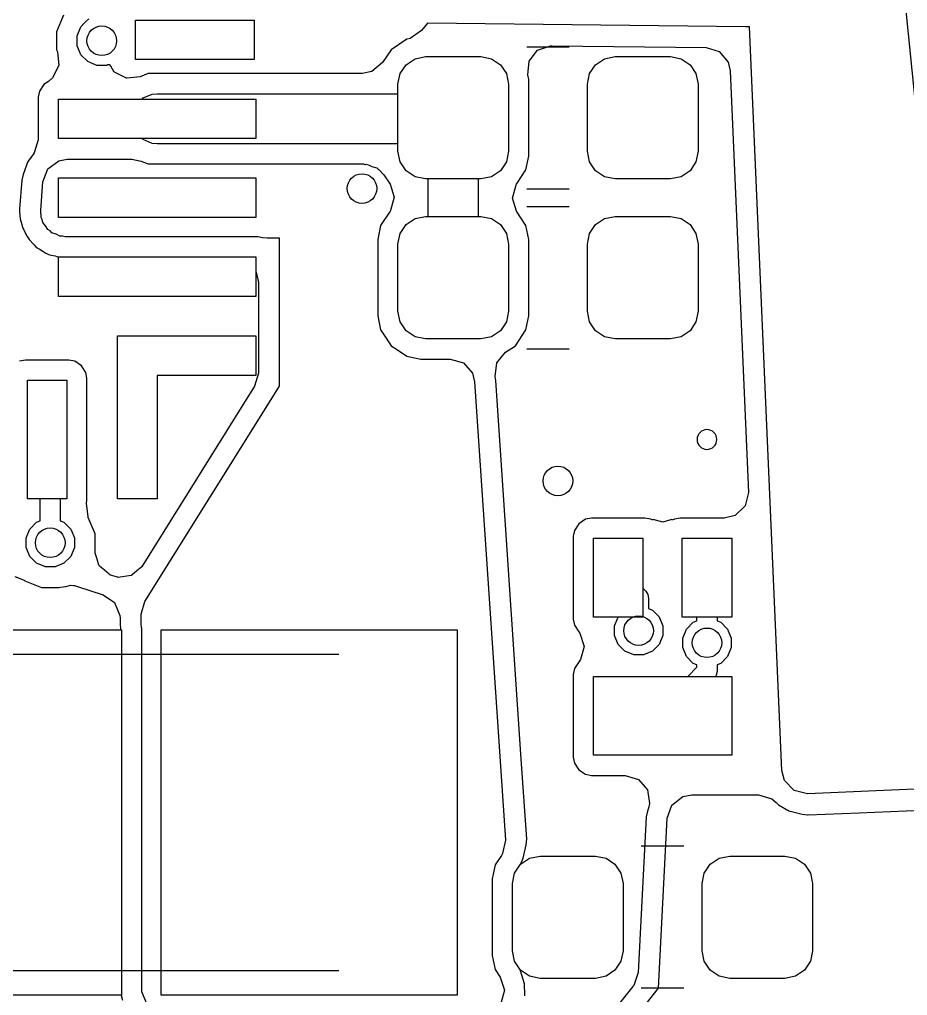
# Model space of a CAD drawing. Extents: x -28 to 34.6, y -6.7 to 48.3.
# Drawn here: x -8.422 to -3.925, y 9.465 to 14.409 of the extents above; entities that cross this region are included whole.
import ezdxf

# ---------------------------------------------------------------- set-up
doc = ezdxf.new("R2010")
doc.units = 0
doc.layers.add('BLACK', color=7, linetype='CONTINUOUS')

msp = doc.modelspace()

# ---------------------------------------------------------------- linework, layer by layer
at = {"layer": 'BLACK', "linetype": 'CONTINUOUS'}
for p, q in [((-3.995914, 15.074221), (-3.78315, 12.952329)), ((-8.199893, 14.431272), (-8.234767, 14.347076)), ((-8.111264, 14.37206), (-8.095471, 14.391305)), ((-8.095471, 14.391305), (-8.090471, 14.396305)), ((-8.090471, 14.396305), (-8.071226, 14.412098)), ((-7.834668, 14.206502), (-7.834668, 14.406502)), ((-7.834668, 14.406502), (-7.234668, 14.406502)), ((-7.834668, 14.206502), (-7.834668, 14.406502)), ((-7.834668, 14.406502), (-7.234668, 14.406502)), ((-7.234668, 14.406502), (-7.234668, 14.206502)), ((-7.234668, 14.406502), (-7.234668, 14.206502)), ((-6.355669, 14.391503), (-6.38697, 14.353087)), ((-4.745669, 14.371748), (-6.355669, 14.391503)), ((-8.234767, 14.347076), (-8.234768, 14.347071)), ((-8.234768, 14.347071), (-8.234768, 14.255934)), ((-8.130228, 14.326279), (-8.111264, 14.37206)), ((-6.38697, 14.353087), (-6.444578, 14.313551)), ((-4.725668, 14.371502), (-4.745669, 14.371748)), ((-4.561074, 10.605184), (-4.725668, 14.371502)), ((-8.130228, 14.276725), (-8.130228, 14.326279)), ((-6.460131, 14.309556), (-6.540213, 14.256047)), ((-6.458902, 14.3098), (-6.460131, 14.309556)), ((-6.444578, 14.313551), (-6.458902, 14.3098)), ((-8.234768, 14.255934), (-8.234767, 14.255926)), ((-8.234767, 14.255926), (-8.230655, 14.245999)), ((-8.230655, 14.245999), (-8.223188, 14.17653)), ((-8.111264, 14.230944), (-8.130228, 14.276725)), ((-6.540213, 14.256047), (-6.583868, 14.190711)), ((-5.853504, 14.271502), (-5.637832, 14.271502)), ((-5.841943, 14.198064), (-5.799082, 14.253243)), ((-5.799082, 14.253243), (-5.733193, 14.276489)), ((-5.733193, 14.276489), (-5.725031, 14.276658)), ((-5.725031, 14.276658), (-4.945486, 14.267092)), ((-4.945486, 14.267092), (-4.878694, 14.246586)), ((-4.878694, 14.246586), (-4.83359, 14.193225)), ((-8.076226, 14.195906), (-8.111264, 14.230944)), ((-8.030445, 14.176942), (-8.076226, 14.195906)), ((-7.234668, 14.206502), (-7.834668, 14.206502)), ((-7.234668, 14.206502), (-7.834668, 14.206502)), ((-6.583868, 14.190711), (-6.63748, 14.145906)), ((-6.464663, 14.180497), (-6.419244, 14.210845)), ((-6.464663, 14.180497), (-6.419244, 14.210845)), ((-6.464663, 14.180497), (-6.419244, 14.210845)), ((-6.419244, 14.210845), (-6.365668, 14.221502)), ((-6.419244, 14.210845), (-6.365668, 14.221502)), ((-6.419244, 14.210845), (-6.365668, 14.221502)), ((-6.365668, 14.221502), (-6.085668, 14.221502)), ((-6.365668, 14.221502), (-6.085668, 14.221502)), ((-6.365668, 14.221502), (-6.085668, 14.221502)), ((-6.085668, 14.221502), (-6.032092, 14.210845)), ((-6.085668, 14.221502), (-6.032092, 14.210845)), ((-6.085668, 14.221502), (-6.032092, 14.210845)), ((-6.032092, 14.210845), (-5.986673, 14.180497)), ((-6.032092, 14.210845), (-5.986673, 14.180497)), ((-6.032092, 14.210845), (-5.986673, 14.180497)), ((-5.848169, 14.128476), (-5.841943, 14.198064)), ((-5.504663, 14.180497), (-5.459244, 14.210845)), ((-5.504663, 14.180497), (-5.459244, 14.210845)), ((-5.459244, 14.210845), (-5.405668, 14.221502)), ((-5.459244, 14.210845), (-5.405668, 14.221502)), ((-5.405668, 14.221502), (-5.125668, 14.221502)), ((-5.405668, 14.221502), (-5.125668, 14.221502)), ((-5.125668, 14.221502), (-5.072092, 14.210845)), ((-5.125668, 14.221502), (-5.072092, 14.210845)), ((-5.072092, 14.210845), (-5.026673, 14.180497)), ((-5.072092, 14.210845), (-5.026673, 14.180497)), ((-4.83359, 14.193225), (-4.823126, 14.148515)), ((-8.223188, 14.17653), (-8.254465, 14.114052)), ((-7.980891, 14.176942), (-8.030445, 14.176942)), ((-7.974711, 14.179502), (-7.980891, 14.176942)), ((-7.964901, 14.179502), (-7.974711, 14.179502)), ((-7.960523, 14.172329), (-7.964901, 14.179502)), ((-7.943059, 14.142895), (-7.960523, 14.172329)), ((-7.94234, 14.142535), (-7.943059, 14.142895)), ((-7.941921, 14.141849), (-7.94234, 14.142535)), ((-7.911201, 14.126947), (-7.941921, 14.141849)), ((-6.63748, 14.145906), (-6.68697, 14.135602)), ((-6.495011, 14.135078), (-6.464663, 14.180497)), ((-6.495011, 14.135078), (-6.464663, 14.180497)), ((-6.495011, 14.135078), (-6.464663, 14.180497)), ((-5.986673, 14.180497), (-5.956325, 14.135078)), ((-5.986673, 14.180497), (-5.956325, 14.135078)), ((-5.986673, 14.180497), (-5.956325, 14.135078)), ((-5.535011, 14.135078), (-5.504663, 14.180497)), ((-5.535011, 14.135078), (-5.504663, 14.180497)), ((-5.026673, 14.180497), (-4.996325, 14.135078)), ((-5.026673, 14.180497), (-4.996325, 14.135078)), ((-4.823126, 14.148515), (-4.729802, 12.013016)), ((-8.276326, 14.095448), (-8.299278, 14.080112)), ((-8.254465, 14.114052), (-8.276326, 14.095448)), ((-7.88058, 14.111619), (-7.911201, 14.126947)), ((-7.879779, 14.111706), (-7.88058, 14.111619)), ((-7.879057, 14.111355), (-7.879779, 14.111706)), ((-7.845168, 14.115426), (-7.879057, 14.111355)), ((-7.811111, 14.119087), (-7.845168, 14.115426)), ((-7.771241, 14.135602), (-7.811111, 14.119087)), ((-6.68697, 14.135602), (-7.771241, 14.135602)), ((-6.505668, 14.081502), (-6.495011, 14.135078)), ((-6.505668, 14.081502), (-6.495011, 14.135078)), ((-6.505668, 14.081502), (-6.495011, 14.135078)), ((-5.956325, 14.135078), (-5.945668, 14.081502)), ((-5.956325, 14.135078), (-5.945668, 14.081502)), ((-5.956325, 14.135078), (-5.945668, 14.081502)), ((-5.843568, 14.105346), (-5.848169, 14.128476)), ((-5.843568, 13.717658), (-5.843568, 14.105346)), ((-5.545668, 14.081502), (-5.535011, 14.135078)), ((-5.545668, 14.081502), (-5.535011, 14.135078)), ((-4.996325, 14.135078), (-4.985668, 14.081502)), ((-4.996325, 14.135078), (-4.985668, 14.081502)), ((-8.321845, 14.046338), (-8.327768, 14.016561)), ((-8.299278, 14.080112), (-8.321845, 14.046338)), ((-6.505668, 14.033502), (-6.505668, 14.081502)), ((-6.505668, 13.741502), (-6.505668, 14.081502)), ((-6.505668, 13.741502), (-6.505668, 14.081502)), ((-5.945668, 14.081502), (-5.945668, 13.741502)), ((-5.945668, 14.081502), (-5.945668, 13.741502)), ((-5.945668, 14.081502), (-5.945668, 13.741502)), ((-5.545668, 13.741502), (-5.545668, 14.081502)), ((-5.545668, 13.741502), (-5.545668, 14.081502)), ((-4.985668, 14.081502), (-4.985668, 13.741502)), ((-4.985668, 14.081502), (-4.985668, 13.741502)), ((-8.327768, 14.016561), (-8.327768, 13.800509)), ((-8.225668, 13.806502), (-8.225668, 14.006502)), ((-8.225668, 14.006502), (-7.801822, 14.006502)), ((-8.225668, 13.806502), (-8.225668, 14.006502)), ((-8.225668, 14.006502), (-7.225668, 14.006502)), ((-8.225668, 13.806502), (-8.225668, 14.006502)), ((-8.225668, 14.006502), (-7.225668, 14.006502)), ((-7.801822, 14.006502), (-7.796225, 14.012099)), ((-7.796225, 14.012099), (-7.750444, 14.031062)), ((-7.750444, 14.031062), (-7.725668, 14.033502)), ((-7.725668, 14.033502), (-6.505668, 14.033502)), ((-7.225668, 14.006502), (-7.225668, 13.806502)), ((-7.225668, 14.006502), (-7.225668, 13.806502)), ((-8.327768, 13.800509), (-8.347453, 13.73347)), ((-7.801822, 13.806502), (-8.225668, 13.806502)), ((-7.225668, 13.806502), (-8.225668, 13.806502)), ((-7.225668, 13.806502), (-8.225668, 13.806502)), ((-7.796225, 13.800905), (-7.801822, 13.806502)), ((-7.750444, 13.781942), (-7.796225, 13.800905)), ((-7.725668, 13.779502), (-7.750444, 13.781942)), ((-6.505668, 13.779502), (-7.725668, 13.779502)), ((-6.505668, 13.741502), (-6.505668, 13.779502)), ((-8.352759, 13.725855), (-8.379842, 13.689938)), ((-8.347453, 13.73347), (-8.352759, 13.725855)), ((-8.223549, 13.693833), (-8.180619, 13.701502)), ((-8.180619, 13.701502), (-7.854087, 13.701502)), ((-7.854087, 13.701502), (-7.806634, 13.692063)), ((-6.495011, 13.687926), (-6.505668, 13.741502)), ((-6.495011, 13.687926), (-6.505668, 13.741502)), ((-6.495011, 13.687926), (-6.505668, 13.741502)), ((-5.945668, 13.741502), (-5.956325, 13.687926)), ((-5.945668, 13.741502), (-5.956325, 13.687926)), ((-5.945668, 13.741502), (-5.956325, 13.687926)), ((-5.857615, 13.647039), (-5.843568, 13.717658)), ((-5.535011, 13.687926), (-5.545668, 13.741502)), ((-5.535011, 13.687926), (-5.545668, 13.741502)), ((-4.985668, 13.741502), (-4.996325, 13.687926)), ((-4.985668, 13.741502), (-4.996325, 13.687926)), ((-8.379848, 13.689927), (-8.404488, 13.624558)), ((-8.379842, 13.689938), (-8.379848, 13.689927)), ((-8.304272, 13.586777), (-8.279628, 13.652156)), ((-8.279628, 13.652156), (-8.223549, 13.693833)), ((-7.806634, 13.692063), (-7.771242, 13.677403)), ((-7.771242, 13.677403), (-7.771241, 13.677403)), ((-7.771241, 13.677403), (-7.771239, 13.677402)), ((-7.771239, 13.677402), (-6.680288, 13.677402)), ((-6.680288, 13.677402), (-6.673809, 13.6755)), ((-6.673809, 13.6755), (-6.670608, 13.6755)), ((-6.670608, 13.6755), (-6.664833, 13.676435)), ((-6.664833, 13.676435), (-6.648227, 13.669208)), ((-6.648227, 13.669208), (-6.63812, 13.665021)), ((-6.63812, 13.665021), (-6.613249, 13.657717)), ((-6.613249, 13.657717), (-6.606419, 13.651008)), ((-6.606419, 13.651008), (-6.60077, 13.648549)), ((-6.60077, 13.648549), (-6.577185, 13.622292)), ((-6.464663, 13.642507), (-6.495011, 13.687926)), ((-6.464663, 13.642507), (-6.495011, 13.687926)), ((-6.464663, 13.642507), (-6.495011, 13.687926)), ((-5.956325, 13.687926), (-5.986673, 13.642507)), ((-5.956325, 13.687926), (-5.986673, 13.642507)), ((-5.956325, 13.687926), (-5.986673, 13.642507)), ((-5.902029, 13.58057), (-5.857615, 13.647039)), ((-5.504663, 13.642507), (-5.535011, 13.687926)), ((-5.504663, 13.642507), (-5.535011, 13.687926)), ((-4.996325, 13.687926), (-5.026673, 13.642507)), ((-4.996325, 13.687926), (-5.026673, 13.642507)), ((-8.40449, 13.624552), (-8.41107, 13.5948)), ((-8.404488, 13.624558), (-8.40449, 13.624552)), ((-8.225668, 13.406502), (-8.225668, 13.606502)), ((-8.225668, 13.606502), (-7.225668, 13.606502)), ((-8.225668, 13.406502), (-8.225668, 13.606502)), ((-8.225668, 13.606502), (-7.225668, 13.606502)), ((-7.225668, 13.606502), (-7.225668, 13.406502)), ((-7.225668, 13.606502), (-7.225668, 13.406502)), ((-6.577185, 13.622292), (-6.545848, 13.575392)), ((-6.419244, 13.612159), (-6.464663, 13.642507)), ((-6.419244, 13.612159), (-6.464663, 13.642507)), ((-6.419244, 13.612159), (-6.464663, 13.642507)), ((-6.365668, 13.601502), (-6.419244, 13.612159)), ((-6.365668, 13.601502), (-6.419244, 13.612159)), ((-6.365668, 13.601502), (-6.419244, 13.612159)), ((-6.352668, 13.601502), (-6.365668, 13.601502)), ((-6.085668, 13.601502), (-6.365668, 13.601502)), ((-6.085668, 13.601502), (-6.365668, 13.601502)), ((-6.352668, 13.411502), (-6.352668, 13.601502)), ((-6.085668, 13.601502), (-6.098668, 13.601502)), ((-6.098668, 13.601502), (-6.098668, 13.411502)), ((-6.032092, 13.612159), (-6.085668, 13.601502)), ((-6.032092, 13.612159), (-6.085668, 13.601502)), ((-6.032092, 13.612159), (-6.085668, 13.601502)), ((-5.986673, 13.642507), (-6.032092, 13.612159)), ((-5.986673, 13.642507), (-6.032092, 13.612159)), ((-5.986673, 13.642507), (-6.032092, 13.612159)), ((-5.459244, 13.612159), (-5.504663, 13.642507)), ((-5.459244, 13.612159), (-5.504663, 13.642507)), ((-5.405668, 13.601502), (-5.459244, 13.612159)), ((-5.405668, 13.601502), (-5.459244, 13.612159)), ((-5.125668, 13.601502), (-5.405668, 13.601502)), ((-5.125668, 13.601502), (-5.405668, 13.601502)), ((-5.072092, 13.612159), (-5.125668, 13.601502)), ((-5.072092, 13.612159), (-5.125668, 13.601502)), ((-5.026673, 13.642507), (-5.072092, 13.612159)), ((-5.026673, 13.642507), (-5.072092, 13.612159)), ((-8.411072, 13.594788), (-8.421941, 13.449881)), ((-8.411071, 13.594794), (-8.411072, 13.594788)), ((-8.41107, 13.5948), (-8.411071, 13.594794)), ((-8.315141, 13.44187), (-8.304272, 13.586777)), ((-6.545848, 13.575392), (-6.524971, 13.508714)), ((-5.926366, 13.504288), (-5.907882, 13.571669)), ((-5.907882, 13.571669), (-5.905488, 13.575393)), ((-5.905488, 13.575393), (-5.902029, 13.58057)), ((-5.853504, 13.551502), (-5.637832, 13.551502)), ((-6.524971, 13.508714), (-6.543456, 13.441334)), ((-5.905489, 13.437612), (-5.926366, 13.504288)), ((-8.421942, 13.449864), (-8.421995, 13.434606)), ((-8.421941, 13.449881), (-8.421942, 13.449864)), ((-5.853504, 13.461502), (-5.637832, 13.461502)), ((-8.421995, 13.434606), (-8.419599, 13.399395)), ((-8.312745, 13.406665), (-8.315141, 13.44187)), ((-8.306934, 13.395934), (-8.312745, 13.406665)), ((-7.225668, 13.406502), (-8.225668, 13.406502)), ((-7.225668, 13.406502), (-8.225668, 13.406502)), ((-6.545848, 13.437612), (-6.593722, 13.365964)), ((-6.543456, 13.441334), (-6.545848, 13.437612)), ((-6.464663, 13.370497), (-6.419244, 13.400845)), ((-6.464663, 13.370497), (-6.419244, 13.400845)), ((-6.464663, 13.370497), (-6.419244, 13.400845)), ((-6.419244, 13.400845), (-6.365668, 13.411502)), ((-6.419244, 13.400845), (-6.365668, 13.411502)), ((-6.419244, 13.400845), (-6.365668, 13.411502)), ((-6.365668, 13.411502), (-6.352668, 13.411502)), ((-6.365668, 13.411502), (-6.085668, 13.411502)), ((-6.365668, 13.411502), (-6.085668, 13.411502)), ((-6.098668, 13.411502), (-6.085668, 13.411502)), ((-6.085668, 13.411502), (-6.032092, 13.400845)), ((-6.085668, 13.411502), (-6.032092, 13.400845)), ((-6.085668, 13.411502), (-6.032092, 13.400845)), ((-6.032092, 13.400845), (-5.986673, 13.370497)), ((-6.032092, 13.400845), (-5.986673, 13.370497)), ((-6.032092, 13.400845), (-5.986673, 13.370497)), ((-5.879951, 13.399393), (-5.905489, 13.437612)), ((-5.504663, 13.370497), (-5.459244, 13.400845)), ((-5.504663, 13.370497), (-5.459244, 13.400845)), ((-5.459244, 13.400845), (-5.405668, 13.411502)), ((-5.459244, 13.400845), (-5.405668, 13.411502)), ((-5.405668, 13.411502), (-5.125668, 13.411502)), ((-5.405668, 13.411502), (-5.125668, 13.411502)), ((-5.125668, 13.411502), (-5.072092, 13.400845)), ((-5.125668, 13.411502), (-5.072092, 13.400845)), ((-5.072092, 13.400845), (-5.026673, 13.370497)), ((-5.072092, 13.400845), (-5.026673, 13.370497)), ((-8.419599, 13.399395), (-8.419598, 13.399393)), ((-8.419598, 13.399393), (-8.411125, 13.370163)), ((-8.411125, 13.370163), (-8.409712, 13.362254)), ((-8.409712, 13.362254), (-8.407474, 13.357566)), ((-8.407474, 13.357566), (-8.406923, 13.355666)), ((-8.406923, 13.355666), (-8.406145, 13.354228)), ((-8.406145, 13.354228), (-8.406143, 13.354224)), ((-8.406143, 13.354224), (-8.405416, 13.352882)), ((-8.405416, 13.352882), (-8.40256, 13.347271)), ((-8.304282, 13.381091), (-8.306934, 13.395934)), ((-8.289919, 13.364516), (-8.304282, 13.381091)), ((-8.279473, 13.345226), (-8.289919, 13.364516)), ((-6.593723, 13.365961), (-6.607768, 13.295351)), ((-6.593722, 13.365964), (-6.593723, 13.365961)), ((-6.495011, 13.325078), (-6.464663, 13.370497)), ((-6.495011, 13.325078), (-6.464663, 13.370497)), ((-6.495011, 13.325078), (-6.464663, 13.370497)), ((-5.986673, 13.370497), (-5.956325, 13.325078)), ((-5.986673, 13.370497), (-5.956325, 13.325078)), ((-5.986673, 13.370497), (-5.956325, 13.325078)), ((-5.857615, 13.365965), (-5.879951, 13.399393)), ((-5.857614, 13.365961), (-5.857615, 13.365965)), ((-5.843569, 13.295351), (-5.857614, 13.365961)), ((-5.535011, 13.325078), (-5.504663, 13.370497)), ((-5.535011, 13.325078), (-5.504663, 13.370497)), ((-5.026673, 13.370497), (-4.996325, 13.325078)), ((-5.026673, 13.370497), (-4.996325, 13.325078)), ((-8.40256, 13.347271), (-8.385223, 13.310957)), ((-8.385223, 13.310957), (-8.385222, 13.310956)), ((-8.385222, 13.310956), (-8.385221, 13.310954)), ((-8.385221, 13.310954), (-8.378526, 13.303228)), ((-8.378526, 13.303228), (-8.373651, 13.294226)), ((-8.267487, 13.338627), (-8.279473, 13.345226)), ((-8.258527, 13.328287), (-8.267487, 13.338627)), ((-8.237482, 13.322108), (-8.258527, 13.328287)), ((-8.218266, 13.311528), (-8.237482, 13.322108)), ((-8.204616, 13.312457), (-8.218266, 13.311528)), ((-8.191488, 13.308602), (-8.204616, 13.312457)), ((-7.215609, 13.308602), (-8.191488, 13.308602)), ((-7.191896, 13.303885), (-7.215609, 13.308602)), ((-7.167705, 13.301502), (-7.191896, 13.303885)), ((-7.105668, 13.301502), (-7.167705, 13.301502)), ((-7.105668, 12.551502), (-7.105668, 13.301502)), ((-6.505668, 13.271502), (-6.495011, 13.325078)), ((-6.505668, 13.271502), (-6.495011, 13.325078)), ((-6.505668, 13.271502), (-6.495011, 13.325078)), ((-5.956325, 13.325078), (-5.945668, 13.271502)), ((-5.956325, 13.325078), (-5.945668, 13.271502)), ((-5.956325, 13.325078), (-5.945668, 13.271502)), ((-5.545668, 13.271502), (-5.535011, 13.325078)), ((-5.545668, 13.271502), (-5.535011, 13.325078)), ((-4.996325, 13.325078), (-4.985668, 13.271502)), ((-4.996325, 13.325078), (-4.985668, 13.271502)), ((-8.373651, 13.294226), (-8.350701, 13.271115)), ((-8.350701, 13.271115), (-8.347941, 13.26793)), ((-8.347941, 13.26793), (-8.34794, 13.267927)), ((-8.34794, 13.267927), (-8.339474, 13.258158)), ((-8.339474, 13.258158), (-8.33947, 13.258155)), ((-8.33947, 13.258155), (-8.339466, 13.25815)), ((-8.339466, 13.25815), (-8.339462, 13.258147)), ((-8.339462, 13.258147), (-8.335394, 13.254622)), ((-8.335394, 13.254622), (-8.331125, 13.251403)), ((-8.331125, 13.251403), (-8.319761, 13.245147)), ((-6.607768, 13.295351), (-6.607768, 12.907654)), ((-6.505668, 12.931502), (-6.505668, 13.271502)), ((-6.505668, 12.931502), (-6.505668, 13.271502)), ((-6.505668, 12.931502), (-6.505668, 13.271502)), ((-5.945668, 13.271502), (-5.945668, 12.931502)), ((-5.945668, 13.271502), (-5.945668, 12.931502)), ((-5.945668, 13.271502), (-5.945668, 12.931502)), ((-5.843568, 13.295349), (-5.843569, 13.295351)), ((-5.843568, 13.295346), (-5.843568, 13.295349)), ((-5.843568, 12.907658), (-5.843568, 13.295346)), ((-5.545668, 12.931502), (-5.545668, 13.271502)), ((-5.545668, 12.931502), (-5.545668, 13.271502)), ((-4.985668, 13.271502), (-4.985668, 12.931502)), ((-4.985668, 13.271502), (-4.985668, 12.931502)), ((-8.319761, 13.245147), (-8.312539, 13.240846)), ((-8.312539, 13.240846), (-8.304132, 13.235443)), ((-8.304132, 13.235443), (-8.288701, 13.225526)), ((-8.288701, 13.225526), (-8.280629, 13.22184)), ((-8.280629, 13.22184), (-8.280655, 13.221785)), ((-8.280655, 13.221785), (-8.278242, 13.22078)), ((-8.278242, 13.22078), (-8.27822, 13.220836)), ((-8.27822, 13.220836), (-8.269925, 13.217709)), ((-8.269925, 13.217709), (-8.269922, 13.217709)), ((-8.269922, 13.217709), (-8.269921, 13.217708)), ((-8.269921, 13.217708), (-8.242233, 13.211585)), ((-8.242233, 13.211585), (-8.234101, 13.209494)), ((-8.234101, 13.209494), (-8.223914, 13.206502)), ((-8.225668, 13.006502), (-8.225668, 13.206502)), ((-8.225668, 13.206502), (-7.225668, 13.206502)), ((-8.225668, 13.006502), (-8.225668, 13.206502)), ((-8.225668, 13.206502), (-7.225668, 13.206502)), ((-8.223914, 13.206502), (-7.225668, 13.206502)), ((-7.225668, 13.206502), (-7.225668, 13.130968)), ((-7.225668, 13.206502), (-7.225668, 13.006502)), ((-7.225668, 13.206502), (-7.225668, 13.006502)), ((-7.225668, 13.130968), (-7.223974, 13.129013)), ((-7.223974, 13.129013), (-7.212768, 13.077502)), ((-7.212768, 13.077502), (-7.212768, 12.617783)), ((-7.225668, 13.006502), (-8.225668, 13.006502)), ((-7.225668, 13.006502), (-8.225668, 13.006502)), ((-6.607768, 12.907654), (-6.593723, 12.837044)), ((-6.495011, 12.877926), (-6.505668, 12.931502)), ((-6.495011, 12.877926), (-6.505668, 12.931502)), ((-6.495011, 12.877926), (-6.505668, 12.931502)), ((-5.945668, 12.931502), (-5.956325, 12.877926)), ((-5.945668, 12.931502), (-5.956325, 12.877926)), ((-5.945668, 12.931502), (-5.956325, 12.877926)), ((-5.857615, 12.837039), (-5.843568, 12.907658)), ((-5.535011, 12.877926), (-5.545668, 12.931502)), ((-5.535011, 12.877926), (-5.545668, 12.931502)), ((-4.985668, 12.931502), (-4.996325, 12.877926)), ((-4.985668, 12.931502), (-4.996325, 12.877926)), ((-6.464663, 12.832507), (-6.495011, 12.877926)), ((-6.464663, 12.832507), (-6.495011, 12.877926)), ((-6.464663, 12.832507), (-6.495011, 12.877926)), ((-5.956325, 12.877926), (-5.986673, 12.832507)), ((-5.956325, 12.877926), (-5.986673, 12.832507)), ((-5.956325, 12.877926), (-5.986673, 12.832507)), ((-5.504663, 12.832507), (-5.535011, 12.877926)), ((-5.504663, 12.832507), (-5.535011, 12.877926)), ((-4.996325, 12.877926), (-5.026673, 12.832507)), ((-4.996325, 12.877926), (-5.026673, 12.832507)), ((-7.725668, 12.806002), (-7.725668, 12.806502)), ((-7.725668, 12.806502), (-7.225668, 12.806502)), ((-7.725668, 12.806002), (-7.725668, 12.806502)), ((-7.725668, 12.806502), (-7.225668, 12.806502)), ((-7.225668, 12.806502), (-7.225668, 12.606502)), ((-7.225668, 12.806502), (-7.225668, 12.606502)), ((-6.593723, 12.837044), (-6.593722, 12.837041)), ((-6.593722, 12.837041), (-6.593721, 12.837039)), ((-6.593721, 12.837039), (-6.579701, 12.816057)), ((-6.579701, 12.816057), (-6.540213, 12.756958)), ((-6.419244, 12.802159), (-6.464663, 12.832507)), ((-6.419244, 12.802159), (-6.464663, 12.832507)), ((-6.419244, 12.802159), (-6.464663, 12.832507)), ((-5.986673, 12.832507), (-6.032092, 12.802159)), ((-5.986673, 12.832507), (-6.032092, 12.802159)), ((-5.986673, 12.832507), (-6.032092, 12.802159)), ((-5.911124, 12.756958), (-5.857615, 12.837039)), ((-5.459244, 12.802159), (-5.504663, 12.832507)), ((-5.459244, 12.802159), (-5.504663, 12.832507)), ((-5.026673, 12.832507), (-5.072092, 12.802159)), ((-5.026673, 12.832507), (-5.072092, 12.802159)), ((-7.925668, 11.981002), (-7.925668, 12.806002)), ((-7.925668, 12.806002), (-7.725668, 12.806002)), ((-7.925668, 11.981002), (-7.925668, 12.806002)), ((-7.925668, 12.806002), (-7.725668, 12.806002)), ((-6.540213, 12.756958), (-6.508137, 12.735526)), ((-6.365668, 12.791502), (-6.419244, 12.802159)), ((-6.365668, 12.791502), (-6.419244, 12.802159)), ((-6.365668, 12.791502), (-6.419244, 12.802159)), ((-6.085668, 12.791502), (-6.365668, 12.791502)), ((-6.085668, 12.791502), (-6.365668, 12.791502)), ((-6.085668, 12.791502), (-6.365668, 12.791502)), ((-6.032092, 12.802159), (-6.085668, 12.791502)), ((-6.032092, 12.802159), (-6.085668, 12.791502)), ((-6.032092, 12.802159), (-6.085668, 12.791502)), ((-5.960521, 12.723952), (-5.911124, 12.756958)), ((-5.405668, 12.791502), (-5.459244, 12.802159)), ((-5.405668, 12.791502), (-5.459244, 12.802159)), ((-5.125668, 12.791502), (-5.405668, 12.791502)), ((-5.125668, 12.791502), (-5.405668, 12.791502)), ((-5.072092, 12.802159), (-5.125668, 12.791502)), ((-5.072092, 12.802159), (-5.125668, 12.791502)), ((-6.508137, 12.735526), (-6.460131, 12.703449)), ((-6.005183, 12.670665), (-5.960521, 12.723952)), ((-5.853504, 12.741502), (-5.637832, 12.741502)), ((-8.392727, 12.683601), (-8.422508, 12.677678)), ((-8.392719, 12.683602), (-8.392727, 12.683601)), ((-8.172611, 12.683602), (-8.392719, 12.683602)), ((-8.142833, 12.677679), (-8.172611, 12.683602)), ((-8.142832, 12.677679), (-8.142833, 12.677679)), ((-8.142831, 12.677678), (-8.142832, 12.677679)), ((-8.109058, 12.655112), (-8.142831, 12.677678)), ((-6.460131, 12.703449), (-6.460128, 12.703449)), ((-6.460128, 12.703449), (-6.460127, 12.703448)), ((-6.460127, 12.703448), (-6.389517, 12.689403)), ((-6.389517, 12.689403), (-6.389514, 12.689402)), ((-6.389514, 12.689402), (-6.241421, 12.689402)), ((-6.241421, 12.689402), (-6.174382, 12.669717)), ((-6.174382, 12.669717), (-6.128627, 12.616913)), ((-6.014088, 12.601365), (-6.005183, 12.670665)), ((-8.086492, 12.621339), (-8.109058, 12.655112)), ((-8.080569, 12.591556), (-8.086492, 12.621339)), ((-7.212768, 12.617783), (-7.231616, 12.552063)), ((-6.128627, 12.616913), (-6.117704, 12.573771)), ((-8.382668, 11.981502), (-8.382668, 12.581502)), ((-8.382668, 12.581502), (-8.182668, 12.581502)), ((-8.382668, 11.981502), (-8.382668, 12.581502)), ((-8.382668, 12.581502), (-8.182668, 12.581502)), ((-8.382668, 11.981502), (-8.382668, 12.581502)), ((-8.382668, 12.581502), (-8.182668, 12.581502)), ((-8.182668, 12.581502), (-8.182668, 11.981502)), ((-8.182668, 12.581502), (-8.182668, 11.981502)), ((-8.182668, 12.581502), (-8.182668, 11.981502)), ((-8.080568, 11.971447), (-8.080569, 12.591556)), ((-7.225668, 12.606502), (-7.725668, 12.606502)), ((-7.725668, 12.606502), (-7.725668, 11.981002)), ((-7.225668, 12.606502), (-7.725668, 12.606502)), ((-7.725668, 12.606502), (-7.725668, 11.981002)), ((-6.117704, 12.573771), (-5.960633, 10.251826)), ((-6.013881, 12.600059), (-6.014088, 12.601365)), ((-6.01388, 12.600058), (-6.013881, 12.600059)), ((-6.010848, 12.580999), (-6.01388, 12.600058)), ((-5.882797, 10.68805), (-6.010848, 12.580999)), ((-7.231616, 12.552063), (-7.801428, 11.640367)), ((-7.786998, 11.461375), (-7.105668, 12.551502)), ((-8.317348, 11.981502), (-8.382668, 11.981502)), ((-8.182668, 11.981502), (-8.382668, 11.981502)), ((-8.182668, 11.981502), (-8.382668, 11.981502)), ((-8.317348, 11.869976), (-8.317348, 11.981502)), ((-8.182668, 11.981502), (-8.215748, 11.981502)), ((-8.215748, 11.981502), (-8.215748, 11.869976)), ((-8.082483, 11.961825), (-8.080568, 11.971447)), ((-7.725668, 11.981002), (-7.925668, 11.981002)), ((-7.725668, 11.981002), (-7.925668, 11.981002)), ((-4.729802, 12.013016), (-4.746541, 11.945181)), ((-8.082873, 11.959762), (-8.082483, 11.961825)), ((-8.075404, 11.890293), (-8.082873, 11.959762)), ((-4.746541, 11.945181), (-4.797297, 11.897164)), ((-8.335994, 11.862252), (-8.317348, 11.869976)), ((-8.215748, 11.869976), (-8.197102, 11.862252)), ((-8.074025, 11.886963), (-8.075404, 11.890293)), ((-8.074022, 11.88696), (-8.074025, 11.886963)), ((-8.039448, 11.803491), (-8.074022, 11.88696)), ((-5.555505, 11.877678), (-5.589278, 11.855112)), ((-5.555503, 11.877679), (-5.555505, 11.877679)), ((-5.555505, 11.877679), (-5.555505, 11.877678)), ((-5.525727, 11.883601), (-5.555503, 11.877679)), ((-5.525719, 11.883602), (-5.525727, 11.883601)), ((-5.255611, 11.883602), (-5.525719, 11.883602)), ((-5.225832, 11.877679), (-5.255611, 11.883602)), ((-5.214548, 11.873005), (-5.225832, 11.877679)), ((-5.213191, 11.876284), (-5.214548, 11.873005)), ((-5.163504, 11.862631), (-5.213191, 11.876284)), ((-5.118339, 11.876754), (-5.163504, 11.862631)), ((-5.116786, 11.873005), (-5.118339, 11.876754)), ((-5.105503, 11.877679), (-5.116786, 11.873005)), ((-5.075727, 11.883601), (-5.105503, 11.877679)), ((-5.075719, 11.883602), (-5.075727, 11.883601)), ((-4.853683, 11.883602), (-5.075719, 11.883602)), ((-4.797297, 11.897164), (-4.853683, 11.883602)), ((-8.389146, 11.782704), (-8.370482, 11.827764)), ((-8.370482, 11.827764), (-8.335994, 11.862252)), ((-8.197102, 11.862252), (-8.162614, 11.827764)), ((-8.162614, 11.827764), (-8.14395, 11.782704)), ((-5.611845, 11.821338), (-5.617768, 11.791562)), ((-5.589279, 11.855111), (-5.611845, 11.821338)), ((-5.589278, 11.855112), (-5.589279, 11.855111)), ((-8.389146, 11.733932), (-8.389146, 11.782704)), ((-8.14395, 11.782704), (-8.14395, 11.733932)), ((-8.039448, 11.80349), (-8.039448, 11.803491)), ((-8.039448, 11.710338), (-8.039448, 11.80349)), ((-5.617768, 11.791562), (-5.617768, 11.371452)), ((-5.515668, 11.381502), (-5.515668, 11.781502)), ((-5.515668, 11.781502), (-5.265668, 11.781502)), ((-5.515668, 11.381502), (-5.515668, 11.781502)), ((-5.515668, 11.781502), (-5.265668, 11.781502)), ((-5.515668, 11.381502), (-5.515668, 11.781502)), ((-5.515668, 11.781502), (-5.265668, 11.781502)), ((-5.265668, 11.781502), (-5.265668, 11.528344)), ((-5.265668, 11.781502), (-5.265668, 11.381502)), ((-5.265668, 11.781502), (-5.265668, 11.381502)), ((-5.065668, 11.381502), (-5.065668, 11.781502)), ((-5.065668, 11.781502), (-4.815668, 11.781502)), ((-5.065668, 11.381502), (-5.065668, 11.781502)), ((-5.065668, 11.781502), (-4.815668, 11.781502)), ((-5.065668, 11.381502), (-5.065668, 11.781502)), ((-5.065668, 11.781502), (-4.815668, 11.781502)), ((-4.815668, 11.781502), (-4.815668, 11.381502)), ((-4.815668, 11.781502), (-4.815668, 11.381502)), ((-4.815668, 11.781502), (-4.815668, 11.381502)), ((-8.370482, 11.688872), (-8.389146, 11.733932)), ((-8.14395, 11.733932), (-8.162614, 11.688872)), ((-8.335994, 11.654384), (-8.370482, 11.688872)), ((-8.162614, 11.688872), (-8.197102, 11.654384)), ((-8.039353, 11.705479), (-8.039448, 11.710338)), ((-8.029305, 11.675637), (-8.039353, 11.705479)), ((-8.020993, 11.645251), (-8.029305, 11.675637)), ((-8.290934, 11.63572), (-8.335994, 11.654384)), ((-8.242162, 11.63572), (-8.290934, 11.63572)), ((-8.197102, 11.654384), (-8.242162, 11.63572)), ((-8.018239, 11.642773), (-8.020993, 11.645251)), ((-8.017056, 11.639262), (-8.018239, 11.642773)), ((-7.992468, 11.61959), (-8.017056, 11.639262)), ((-7.969049, 11.598521), (-7.992468, 11.61959)), ((-7.80353, 11.637119), (-7.828915, 11.615938)), ((-7.80293, 11.639033), (-7.80353, 11.637119)), ((-7.801428, 11.640367), (-7.80293, 11.639033)), ((-8.445762, 11.58719), (-8.398886, 11.568262)), ((-7.965301, 11.596725), (-7.969049, 11.598521)), ((-7.964862, 11.59658), (-7.965301, 11.596725)), ((-7.960896, 11.594613), (-7.964862, 11.59658)), ((-7.960181, 11.59427), (-7.960896, 11.594613)), ((-7.949989, 11.591245), (-7.960181, 11.59427)), ((-7.926507, 11.583699), (-7.949989, 11.591245)), ((-7.925145, 11.58387), (-7.926507, 11.583699)), ((-7.922679, 11.583137), (-7.925145, 11.58387)), ((-7.889992, 11.588258), (-7.922679, 11.583137)), ((-7.857176, 11.592354), (-7.889992, 11.588258)), ((-7.855636, 11.59364), (-7.857176, 11.592354)), ((-7.853652, 11.59395), (-7.855636, 11.59364)), ((-7.828915, 11.615938), (-7.853652, 11.59395)), ((-8.398886, 11.568262), (-8.395194, 11.565796)), ((-8.395194, 11.565796), (-8.39519, 11.565792)), ((-8.39519, 11.565792), (-8.311721, 11.531218)), ((-8.311721, 11.531218), (-8.311719, 11.531218)), ((-8.311719, 11.531218), (-8.221377, 11.531218)), ((-8.221377, 11.531218), (-8.221375, 11.531218)), ((-8.221375, 11.531218), (-8.214127, 11.534221)), ((-8.214127, 11.534221), (-8.18807, 11.537023)), ((-8.18807, 11.537023), (-8.162702, 11.543596)), ((-8.162702, 11.543596), (-8.149168, 11.541206)), ((-8.149168, 11.541206), (-8.144661, 11.54169)), ((-8.144661, 11.54169), (-8.127954, 11.537459)), ((-8.127954, 11.537459), (-7.998312, 11.494837)), ((-5.265668, 11.528344), (-5.250923, 11.513599)), ((-7.998312, 11.494837), (-7.940775, 11.4552)), ((-5.250923, 11.513599), (-5.239911, 11.497119)), ((-5.239911, 11.497119), (-5.239911, 11.497118)), ((-5.239911, 11.497118), (-5.236044, 11.477678)), ((-5.236044, 11.477678), (-5.236044, 11.424691)), ((-7.940775, 11.4552), (-7.913801, 11.390748)), ((-7.805843, 11.396275), (-7.786998, 11.461375)), ((-5.236044, 11.424691), (-5.217398, 11.416967)), ((-7.913801, 11.390748), (-7.913043, 11.376429)), ((-7.913043, 11.376429), (-7.913162, 11.352474)), ((-7.806062, 11.351917), (-7.805843, 11.396275)), ((-5.391183, 11.381502), (-5.515668, 11.381502)), ((-5.265668, 11.381502), (-5.515668, 11.381502)), ((-5.265668, 11.381502), (-5.515668, 11.381502)), ((-5.409442, 11.337419), (-5.391183, 11.381502)), ((-5.217398, 11.416967), (-5.18291, 11.382479)), ((-5.18291, 11.382479), (-5.164246, 11.337419)), ((-4.991468, 11.381502), (-5.065668, 11.381502)), ((-4.815668, 11.381502), (-5.065668, 11.381502)), ((-4.815668, 11.381502), (-5.065668, 11.381502)), ((-4.991468, 11.36316), (-4.991468, 11.381502)), ((-4.815668, 11.381502), (-4.889868, 11.381502)), ((-4.889868, 11.381502), (-4.889868, 11.36316)), ((-7.913162, 11.352474), (-7.913161, 11.352432)), ((-7.913161, 11.352432), (-7.912672, 11.341674)), ((-7.912672, 11.341674), (-7.91267, 11.341645)), ((-7.91267, 11.341645), (-7.911237, 11.326726)), ((-7.911237, 11.326726), (-7.910747, 11.316502)), ((-7.803682, 11.327124), (-7.806062, 11.351917)), ((-7.803569, 11.326556), (-7.803682, 11.327124)), ((-7.803569, 9.498129), (-7.803569, 11.326556)), ((-5.617768, 11.371452), (-5.617767, 11.371444)), ((-5.617767, 11.371444), (-5.611845, 11.341668)), ((-5.611845, 11.341668), (-5.611845, 11.341667)), ((-5.611845, 11.341667), (-5.611845, 11.341666)), ((-5.611845, 11.341666), (-5.611844, 11.341665)), ((-5.611844, 11.341665), (-5.589278, 11.307892)), ((-5.409442, 11.288647), (-5.409442, 11.337419)), ((-5.164246, 11.337419), (-5.164246, 11.288647)), ((-5.044602, 11.320948), (-5.010114, 11.355436)), ((-5.010114, 11.355436), (-4.991468, 11.36316)), ((-4.889868, 11.36316), (-4.871222, 11.355436)), ((-4.871222, 11.355436), (-4.836734, 11.320948)), ((-9.405668, 11.316502), (-7.905668, 11.316502)), ((-9.405668, 11.316502), (-7.905668, 11.316502)), ((-7.910747, 11.316502), (-7.905668, 11.316502)), ((-7.905668, 11.316502), (-7.905668, 9.466502)), ((-7.905668, 11.316502), (-7.905668, 9.466502)), ((-7.905668, 11.316502), (-7.905668, 9.466502)), ((-7.705668, 9.466502), (-7.705668, 11.316502)), ((-7.705668, 11.316502), (-6.205668, 11.316502)), ((-7.705668, 9.466502), (-7.705668, 11.316502)), ((-7.705668, 11.316502), (-6.205668, 11.316502)), ((-6.205668, 11.316502), (-6.205668, 9.466502)), ((-6.205668, 11.316502), (-6.205668, 9.466502)), ((-5.589278, 11.307892), (-5.589277, 11.307891)), ((-5.589277, 11.307891), (-5.584267, 11.300394)), ((-5.584267, 11.300394), (-5.563389, 11.233716)), ((-5.390778, 11.243587), (-5.409442, 11.288647)), ((-5.164246, 11.288647), (-5.18291, 11.243587)), ((-5.063266, 11.275888), (-5.044602, 11.320948)), ((-5.063266, 11.227116), (-5.063266, 11.275888)), ((-4.836734, 11.320948), (-4.81807, 11.275888)), ((-4.81807, 11.275888), (-4.81807, 11.227116)), ((-5.563389, 11.233716), (-5.581874, 11.166336)), ((-5.35629, 11.209099), (-5.390778, 11.243587)), ((-5.18291, 11.243587), (-5.217398, 11.209099)), ((-5.044602, 11.182056), (-5.063266, 11.227116)), ((-4.81807, 11.227116), (-4.836734, 11.182056)), ((-6.805668, 11.191502), (-8.805668, 11.191502)), ((-5.31123, 11.190435), (-5.35629, 11.209099)), ((-5.262458, 11.190435), (-5.31123, 11.190435)), ((-5.217398, 11.209099), (-5.262458, 11.190435)), ((-5.010114, 11.147568), (-5.044602, 11.182056)), ((-4.836734, 11.182056), (-4.871222, 11.147568)), ((-5.584266, 11.162613), (-5.611845, 11.121338)), ((-5.581874, 11.166336), (-5.584266, 11.162613)), ((-5.03751, 11.081502), (-4.991468, 11.127544)), ((-4.991468, 11.139845), (-5.010114, 11.147568)), ((-4.991468, 11.127544), (-4.991468, 11.139845)), ((-4.871222, 11.147568), (-4.889868, 11.139845)), ((-4.889868, 11.139845), (-4.889868, 11.106502)), ((-5.611845, 11.121338), (-5.617768, 11.091562)), ((-5.617768, 11.091562), (-5.617768, 10.671452)), ((-5.515668, 10.681502), (-5.515668, 11.081502)), ((-5.515668, 11.081502), (-5.03751, 11.081502)), ((-5.515668, 10.681502), (-5.515668, 11.081502)), ((-5.515668, 11.081502), (-4.815668, 11.081502)), ((-5.515668, 10.681502), (-5.515668, 11.081502)), ((-5.515668, 11.081502), (-4.815668, 11.081502)), ((-4.893735, 11.087061), (-4.89745, 11.081502)), ((-4.89745, 11.081502), (-4.815668, 11.081502)), ((-4.889868, 11.106502), (-4.893735, 11.087062)), ((-4.893735, 11.087062), (-4.893735, 11.087061)), ((-4.815668, 11.081502), (-4.815668, 10.681502)), ((-4.815668, 11.081502), (-4.815668, 10.681502)), ((-4.815668, 11.081502), (-4.815668, 10.681502)), ((-5.858441, 10.327994), (-5.882797, 10.68805)), ((-4.815668, 10.681502), (-5.515668, 10.681502)), ((-4.815668, 10.681502), (-5.515668, 10.681502)), ((-4.815668, 10.681502), (-5.515668, 10.681502)), ((-5.617768, 10.671452), (-5.617767, 10.671444)), ((-5.617767, 10.671444), (-5.611845, 10.641668)), ((-5.611845, 10.641668), (-5.611844, 10.641665)), ((-5.611844, 10.641665), (-5.589278, 10.607892)), ((-5.589278, 10.607892), (-5.555505, 10.585326)), ((-5.555505, 10.585326), (-5.525723, 10.579402)), ((-4.54772, 10.55439), (-4.561074, 10.605184)), ((-5.525723, 10.579402), (-5.354465, 10.579403)), ((-5.354465, 10.579403), (-5.287427, 10.559719)), ((-5.287427, 10.559719), (-5.241672, 10.506915)), ((-4.499784, 10.503558), (-4.54772, 10.55439)), ((-5.241672, 10.506915), (-5.231728, 10.437757)), ((-4.431976, 10.486711), (-4.499784, 10.503558)), ((-3.605669, 10.521502), (-4.431976, 10.486711)), ((-5.231728, 10.437757), (-5.237422, 10.414454)), ((-5.118597, 10.42977), (-5.06353, 10.472775)), ((-5.06353, 10.472775), (-5.017833, 10.481502)), ((-5.017833, 10.481502), (-4.6797, 10.481502)), ((-4.6797, 10.481502), (-4.612661, 10.461817)), ((-4.612661, 10.461817), (-4.589487, 10.442576)), ((-4.589487, 10.442576), (-4.577702, 10.430079)), ((-5.242764, 10.399188), (-5.248633, 10.369279)), ((-5.237422, 10.414454), (-5.242764, 10.399188)), ((-5.141672, 10.36382), (-5.118597, 10.42977)), ((-4.577702, 10.430079), (-4.525608, 10.399618)), ((-4.525608, 10.399618), (-4.4578, 10.382771)), ((-4.42746, 10.379706), (-4.169199, 10.390581)), ((-4.169199, 10.390581), (-3.852469, 10.403917)), ((-5.248633, 10.369279), (-5.288833, 9.581371)), ((-5.185668, 9.501502), (-5.141672, 10.36382)), ((-4.4578, 10.382771), (-4.432196, 10.380184)), ((-4.432196, 10.380184), (-4.427482, 10.379707)), ((-4.427482, 10.379707), (-4.42748, 10.379707)), ((-4.42748, 10.379707), (-4.427471, 10.379706)), ((-4.427471, 10.379706), (-4.427466, 10.379707)), ((-4.427466, 10.379707), (-4.42746, 10.379706)), ((-5.853777, 10.259054), (-5.858441, 10.327994)), ((-5.960633, 10.251826), (-5.975748, 10.183611)), ((-5.856069, 10.228657), (-5.853777, 10.259054)), ((-5.871184, 10.160442), (-5.856069, 10.228657)), ((-5.057832, 10.221502), (-5.273504, 10.221502)), ((-5.981247, 10.174568), (-6.01372, 10.125967)), ((-5.975748, 10.183611), (-5.981247, 10.174568)), ((-5.884663, 10.130497), (-5.839244, 10.160845)), ((-5.884663, 10.130497), (-5.839244, 10.160845)), ((-5.882692, 10.131815), (-5.871184, 10.160442)), ((-5.839244, 10.160845), (-5.785668, 10.171502)), ((-5.839244, 10.160845), (-5.785668, 10.171502)), ((-5.785668, 10.171502), (-5.505668, 10.171502)), ((-5.785668, 10.171502), (-5.505668, 10.171502)), ((-5.505668, 10.171502), (-5.452092, 10.160845)), ((-5.505668, 10.171502), (-5.452092, 10.160845)), ((-5.452092, 10.160845), (-5.406673, 10.130497)), ((-5.452092, 10.160845), (-5.406673, 10.130497)), ((-4.924663, 10.130497), (-4.879244, 10.160845)), ((-4.924663, 10.130497), (-4.879244, 10.160845)), ((-4.879244, 10.160845), (-4.825668, 10.171502)), ((-4.879244, 10.160845), (-4.825668, 10.171502)), ((-4.825668, 10.171502), (-4.545668, 10.171502)), ((-4.825668, 10.171502), (-4.545668, 10.171502)), ((-4.545668, 10.171502), (-4.492092, 10.160845)), ((-4.545668, 10.171502), (-4.492092, 10.160845)), ((-4.492092, 10.160845), (-4.446673, 10.130497)), ((-4.492092, 10.160845), (-4.446673, 10.130497)), ((-6.013723, 10.125961), (-6.027768, 10.055351)), ((-6.01372, 10.125967), (-6.013723, 10.125961)), ((-5.915011, 10.085078), (-5.884663, 10.130497)), ((-5.915011, 10.085078), (-5.884663, 10.130497)), ((-5.915011, 10.085078), (-5.884663, 10.130497)), ((-5.884663, 10.130497), (-5.882692, 10.131815)), ((-5.406673, 10.130497), (-5.376325, 10.085078)), ((-5.406673, 10.130497), (-5.376325, 10.085078)), ((-4.955011, 10.085078), (-4.924663, 10.130497)), ((-4.955011, 10.085078), (-4.924663, 10.130497)), ((-4.446673, 10.130497), (-4.416325, 10.085078)), ((-4.446673, 10.130497), (-4.416325, 10.085078)), ((-6.027768, 10.055351), (-6.027768, 9.667654)), ((-5.925668, 10.031502), (-5.915011, 10.085078)), ((-5.925668, 10.031502), (-5.915011, 10.085078)), ((-5.925668, 10.031502), (-5.915011, 10.085078)), ((-5.376325, 10.085078), (-5.365668, 10.031502)), ((-5.376325, 10.085078), (-5.365668, 10.031502)), ((-4.965668, 10.031502), (-4.955011, 10.085078)), ((-4.965668, 10.031502), (-4.955011, 10.085078)), ((-4.416325, 10.085078), (-4.405668, 10.031502)), ((-4.416325, 10.085078), (-4.405668, 10.031502)), ((-5.925668, 9.691502), (-5.925668, 10.031502)), ((-5.925668, 9.691502), (-5.925668, 10.031502)), ((-5.925668, 9.691502), (-5.925668, 10.031502)), ((-5.365668, 10.031502), (-5.365668, 9.691502)), ((-5.365668, 10.031502), (-5.365668, 9.691502)), ((-4.965668, 9.691502), (-4.965668, 10.031502)), ((-4.965668, 9.691502), (-4.965668, 10.031502)), ((-4.405668, 10.031502), (-4.405668, 9.691502)), ((-4.405668, 10.031502), (-4.405668, 9.691502)), ((-5.915011, 9.637926), (-5.925668, 9.691502)), ((-5.915011, 9.637926), (-5.925668, 9.691502)), ((-5.915011, 9.637926), (-5.925668, 9.691502)), ((-5.365668, 9.691502), (-5.376325, 9.637926)), ((-5.365668, 9.691502), (-5.376325, 9.637926)), ((-4.955011, 9.637926), (-4.965668, 9.691502)), ((-4.955011, 9.637926), (-4.965668, 9.691502)), ((-4.405668, 9.691502), (-4.416325, 9.637926)), ((-4.405668, 9.691502), (-4.416325, 9.637926)), ((-6.027768, 9.667654), (-6.013723, 9.597044)), ((-6.013723, 9.597044), (-6.013722, 9.597041)), ((-6.013722, 9.597041), (-6.013721, 9.597039)), ((-6.013721, 9.597039), (-5.987792, 9.558234)), ((-5.891736, 9.603092), (-5.915011, 9.637926)), ((-5.884663, 9.592507), (-5.915011, 9.637926)), ((-5.884663, 9.592507), (-5.915011, 9.637926)), ((-5.885585, 9.590237), (-5.891736, 9.603092)), ((-5.839244, 9.562159), (-5.884663, 9.592507)), ((-5.839244, 9.562159), (-5.884663, 9.592507)), ((-5.406673, 9.592507), (-5.452092, 9.562159)), ((-5.406673, 9.592507), (-5.452092, 9.562159)), ((-5.376325, 9.637926), (-5.406673, 9.592507)), ((-5.376325, 9.637926), (-5.406673, 9.592507)), ((-4.924663, 9.592507), (-4.955011, 9.637926)), ((-4.924663, 9.592507), (-4.955011, 9.637926)), ((-4.879244, 9.562159), (-4.924663, 9.592507)), ((-4.879244, 9.562159), (-4.924663, 9.592507)), ((-4.446673, 9.592507), (-4.492092, 9.562159)), ((-4.446673, 9.592507), (-4.492092, 9.562159)), ((-4.416325, 9.637926), (-4.446673, 9.592507)), ((-4.416325, 9.637926), (-4.446673, 9.592507)), ((-8.805668, 9.591502), (-6.805668, 9.591502)), ((-5.987792, 9.558234), (-5.966914, 9.491556)), ((-5.864707, 9.523559), (-5.885585, 9.590237)), ((-5.785668, 9.551502), (-5.839244, 9.562159)), ((-5.785668, 9.551502), (-5.839244, 9.562159)), ((-5.505668, 9.551502), (-5.785668, 9.551502)), ((-5.505668, 9.551502), (-5.785668, 9.551502)), ((-5.452092, 9.562159), (-5.505668, 9.551502)), ((-5.452092, 9.562159), (-5.505668, 9.551502)), ((-5.288833, 9.581371), (-5.311908, 9.515421)), ((-4.825668, 9.551502), (-4.879244, 9.562159)), ((-4.825668, 9.551502), (-4.879244, 9.562159)), ((-4.545668, 9.551502), (-4.825668, 9.551502)), ((-4.545668, 9.551502), (-4.825668, 9.551502)), ((-4.492092, 9.562159), (-4.545668, 9.551502)), ((-4.492092, 9.562159), (-4.545668, 9.551502)), ((-7.802697, 9.483461), (-7.803569, 9.498129)), ((-5.864434, 9.508289), (-5.864707, 9.523559)), ((-5.863962, 9.481794), (-5.864434, 9.508289)), ((-5.315844, 9.510227), (-5.44275, 9.351596)), ((-5.359102, 9.284711), (-5.185668, 9.501502)), ((-5.311908, 9.515421), (-5.315844, 9.510227)), ((-5.057832, 9.501502), (-5.273504, 9.501502)), ((-7.905668, 9.466502), (-9.405668, 9.466502)), ((-7.905668, 9.466502), (-9.405668, 9.466502)), ((-7.905668, 9.466502), (-7.907105, 9.466502)), ((-7.907105, 9.466502), (-7.901162, 9.441331)), ((-7.775212, 9.419224), (-7.802697, 9.483461)), ((-6.205668, 9.466502), (-7.705668, 9.466502)), ((-6.205668, 9.466502), (-7.705668, 9.466502)), ((-5.966914, 9.491556), (-5.985399, 9.424176)), ((-5.86363, 9.463221), (-5.863962, 9.481794))]:
    msp.add_line(p, q, dxfattribs=at)
at = {"layer": 'BLACK'}
for centre in [(-8.005668, 14.301502), (-6.687806, 13.552902), (-5.695668, 12.071502), (-8.266548, 11.758318), (-5.286844, 11.313033), (-4.940668, 11.251502)]:
    msp.add_circle(centre, 0.075, dxfattribs=at)
for start, end in [(-270, -90), (-90, 90)]:
    msp.add_arc((-4.940668, 12.281502), 0.05, start, end, dxfattribs=at)

doc.saveas('drawing.dxf')
